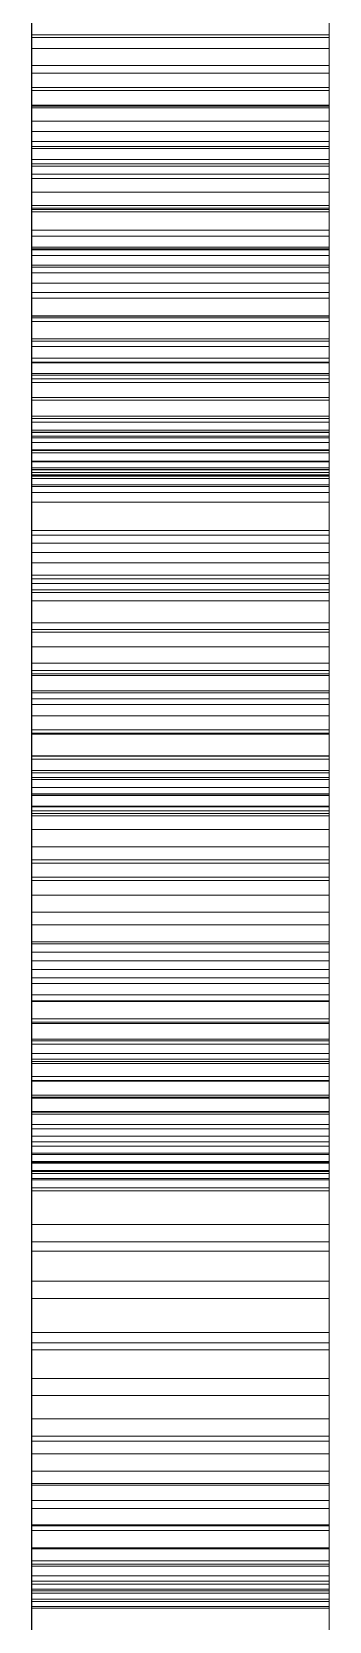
# Model space of a CAD drawing. Header units: millimetres. Extents: x 38 to 970, y 105 to 390.
# Drawn here: x 225 to 225.2, y 132.377 to 133.448 of the extents above; entities that cross this region are included whole.
import ezdxf

# ---------------------------------------------------------------- set-up
doc = ezdxf.new("R2010")
doc.units = ezdxf.units.MM
doc.linetypes.add('WP_HIDDEN', pattern=[2.3, 1.5, -0.8])
doc.layers.add('HIDDEN', color=7, linetype='WP_HIDDEN', lineweight=13)
doc.layers.add('VISIBLE', color=7, linetype='CONTINUOUS', lineweight=25)

msp = doc.modelspace()

# ---------------------------------------------------------------- linework, layer by layer
at = {"layer": 'HIDDEN', "ltscale": 1.428571}
for p, q in [((225, 133.43707), (225, 133.49986)), ((225.2, 133.49986), (225.2, 133.43707)), ((225, 133.42547), (225, 133.48826)), ((225, 133.48187), (225, 133.44615)), ((225.2, 133.48826), (225.2, 133.42547)), ((225.2, 133.44615), (225.2, 133.48187)), ((225, 133.17844), (225, 133.47069)), ((225, 133.46914), (225, 133.44441)), ((225.2, 133.47069), (225.2, 133.17844)), ((225.2, 133.44441), (225.2, 133.46914)), ((225, 133.41077), (225, 133.46029)), ((225, 133.45775), (225, 133.42028)), ((225, 133.42036), (225, 133.45418)), ((225, 133.4516), (225, 133.17844)), ((225.2, 133.46029), (225.2, 133.41077)), ((225.2, 133.42028), (225.2, 133.45775)), ((225.2, 133.45418), (225.2, 133.42036)), ((225.2, 133.17844), (225.2, 133.4516)), ((225, 133.44824), (225, 133.39805)), ((225, 133.44615), (225, 133.40868)), ((225, 133.44615), (225.2, 133.44615)), ((225, 133.44441), (225, 133.42036)), ((225, 133.44441), (225.2, 133.44441)), ((225.2, 133.39805), (225.2, 133.44824)), ((225.2, 133.40868), (225.2, 133.44615)), ((225.2, 133.42036), (225.2, 133.44441)), ((225, 133.37088), (225, 133.43707)), ((225, 133.43707), (225.2, 133.43707)), ((225.2, 133.43707), (225.2, 133.37088)), ((225, 133.35928), (225, 133.42547)), ((225, 133.42547), (225.2, 133.42547)), ((225, 133.42036), (225.2, 133.42036)), ((225, 133.38804), (225, 133.42036)), ((225, 133.42036), (225, 133.39701)), ((225, 133.42036), (225.2, 133.42036)), ((225, 133.42028), (225, 133.38107)), ((225, 133.42028), (225.2, 133.42028)), ((225.2, 133.42547), (225.2, 133.35928)), ((225.2, 133.42036), (225.2, 133.38804)), ((225.2, 133.39701), (225.2, 133.42036)), ((225.2, 133.38107), (225.2, 133.42028)), ((225, 133.36219), (225, 133.41077)), ((225, 133.41077), (225.2, 133.41077)), ((225, 133.40868), (225, 133.36947)), ((225, 133.40868), (225.2, 133.40868)), ((225.2, 133.41077), (225.2, 133.36219)), ((225.2, 133.36947), (225.2, 133.40868)), ((225, 133.39877), (225, 133.09035)), ((225, 132.56457), (225, 133.39877)), ((225, 133.39877), (225.2, 133.39877)), ((225, 133.39805), (225, 133.34928)), ((225, 133.39805), (225.2, 133.39805)), ((225, 133.39701), (225, 133.37435)), ((225, 133.39701), (225.2, 133.39701)), ((225.2, 133.39877), (225.2, 132.56457)), ((225.2, 133.09035), (225.2, 133.39877)), ((225.2, 133.34928), (225.2, 133.39805)), ((225.2, 133.37435), (225.2, 133.39701)), ((225, 133.38804), (225.2, 133.38804)), ((225, 133.35772), (225, 133.38804)), ((225.2, 133.38804), (225.2, 133.35772)), ((225, 133.38107), (225, 133.34011)), ((225, 133.38107), (225.2, 133.38107)), ((225.2, 133.34011), (225.2, 133.38107)), ((225, 133.37435), (225, 133.35238)), ((225, 133.37435), (225.2, 133.37435)), ((225, 133.3013), (225, 133.37088)), ((225, 133.37088), (225.2, 133.37088)), ((225, 133.36947), (225, 133.32851)), ((225, 133.36947), (225.2, 133.36947)), ((225.2, 133.35238), (225.2, 133.37435)), ((225.2, 133.37088), (225.2, 133.3013)), ((225.2, 133.32851), (225.2, 133.36947)), ((225, 133.31453), (225, 133.36219)), ((225, 133.36219), (225.2, 133.36219)), ((225, 133.28969), (225, 133.35928)), ((225, 133.35928), (225.2, 133.35928)), ((225, 133.35772), (225.2, 133.35772)), ((225, 133.3294), (225, 133.35772)), ((225.2, 133.36219), (225.2, 133.31453)), ((225.2, 133.35928), (225.2, 133.28969)), ((225.2, 133.35772), (225.2, 133.3294)), ((225, 133.35238), (225, 133.33111)), ((225, 133.35238), (225.2, 133.35238)), ((225, 133.34928), (225, 133.30195)), ((225, 133.34928), (225.2, 133.34928)), ((225.2, 133.33111), (225.2, 133.35238)), ((225.2, 133.30195), (225.2, 133.34928)), ((225, 133.34011), (225, 133.29741)), ((225, 133.34011), (225.2, 133.34011)), ((225.2, 133.29741), (225.2, 133.34011)), ((225, 133.33111), (225, 133.31053)), ((225, 133.33111), (225.2, 133.33111)), ((225, 133.3294), (225.2, 133.3294)), ((225, 133.30309), (225, 133.3294)), ((225, 133.32851), (225, 133.28581)), ((225, 133.32851), (225.2, 133.32851)), ((225, 133.32692), (225, 131.64176)), ((225, 132.62646), (225, 133.32692)), ((225, 133.32692), (225.2, 133.32692)), ((225.2, 133.31053), (225.2, 133.33111)), ((225.2, 133.3294), (225.2, 133.30309)), ((225.2, 133.28581), (225.2, 133.32851)), ((225.2, 133.32692), (225.2, 132.62646)), ((225.2, 131.64176), (225.2, 133.32692)), ((225, 133.26868), (225, 133.31453)), ((225, 133.31453), (225.2, 133.31453)), ((225, 133.31053), (225, 133.29092)), ((225, 133.31053), (225.2, 133.31053)), ((225.2, 133.31453), (225.2, 133.26868)), ((225.2, 133.29092), (225.2, 133.31053)), ((225, 133.30309), (225.2, 133.30309)), ((225, 133.27878), (225, 133.30309)), ((225, 133.30195), (225, 133.25671)), ((225, 133.30195), (225.2, 133.30195)), ((225, 133.22831), (225, 133.3013)), ((225, 133.3013), (225.2, 133.3013)), ((225.2, 133.30309), (225.2, 133.27878)), ((225.2, 133.25671), (225.2, 133.30195)), ((225.2, 133.3013), (225.2, 133.22831)), ((225, 133.29741), (225, 133.25296)), ((225, 133.29741), (225.2, 133.29741)), ((225, 133.29092), (225, 133.27259)), ((225, 133.29092), (225.2, 133.29092)), ((225, 133.21671), (225, 133.28969)), ((225, 133.28969), (225.2, 133.28969)), ((225.2, 133.25296), (225.2, 133.29741)), ((225.2, 133.27259), (225.2, 133.29092)), ((225.2, 133.28969), (225.2, 133.21671)), ((225, 133.28581), (225, 133.24136)), ((225, 133.28581), (225.2, 133.28581)), ((225, 133.27878), (225.2, 133.27878)), ((225, 133.25647), (225, 133.27878)), ((225.2, 133.24136), (225.2, 133.28581)), ((225.2, 133.27878), (225.2, 133.25647)), ((225, 133.27259), (225, 133.25551)), ((225, 133.27259), (225.2, 133.27259)), ((225, 133.22551), (225, 133.26868)), ((225, 133.26868), (225.2, 133.26868)), ((225.2, 133.25551), (225.2, 133.27259)), ((225.2, 133.26868), (225.2, 133.22551)), ((225, 133.25671), (225, 133.21425)), ((225, 133.25671), (225.2, 133.25671)), ((225, 133.25647), (225.2, 133.25647)), ((225, 133.23616), (225, 133.25647)), ((225, 133.25551), (225, 133.2397)), ((225, 133.25551), (225.2, 133.25551)), ((225, 133.25296), (225, 133.17816)), ((225, 133.25296), (225.2, 133.25296)), ((225.2, 133.21425), (225.2, 133.25671)), ((225.2, 133.25647), (225.2, 133.23616)), ((225.2, 133.2397), (225.2, 133.25551)), ((225.2, 133.17816), (225.2, 133.25296)), ((225, 133.24136), (225, 133.16656)), ((225, 133.24136), (225.2, 133.24136)), ((225, 133.2397), (225, 133.22516)), ((225, 133.2397), (225.2, 133.2397)), ((225, 133.23616), (225.2, 133.23616)), ((225, 133.21786), (225, 133.23616)), ((225.2, 133.16656), (225.2, 133.24136)), ((225.2, 133.22516), (225.2, 133.2397)), ((225.2, 133.23616), (225.2, 133.21786)), ((225, 133.15329), (225, 133.22831)), ((225, 133.22831), (225.2, 133.22831)), ((225, 133.18502), (225, 133.22551)), ((225, 133.22551), (225.2, 133.22551)), ((225, 133.22516), (225, 133.21188)), ((225, 133.22516), (225.2, 133.22516)), ((225.2, 133.22831), (225.2, 133.15329)), ((225.2, 133.22551), (225.2, 133.18502)), ((225.2, 133.21188), (225.2, 133.22516)), ((225, 133.21786), (225.2, 133.21786)), ((225, 133.20164), (225, 133.21786)), ((225, 133.14169), (225, 133.21671)), ((225, 133.21671), (225.2, 133.21671)), ((225, 133.21425), (225, 133.17456)), ((225, 133.21425), (225.2, 133.21425)), ((225.2, 133.21786), (225.2, 133.20164)), ((225.2, 133.21671), (225.2, 133.14169)), ((225.2, 133.17456), (225.2, 133.21425)), ((225, 133.21188), (225, 133.19986)), ((225, 133.21188), (225.2, 133.21188)), ((225.2, 133.19986), (225.2, 133.21188)), ((225, 133.20164), (225.2, 133.20164)), ((225, 133.18758), (225, 133.20164)), ((225, 133.19986), (225, 133.18911)), ((225, 133.19986), (225.2, 133.19986)), ((225.2, 133.20164), (225.2, 133.18758)), ((225.2, 133.18911), (225.2, 133.19986)), ((225, 133.18911), (225, 133.17963)), ((225, 133.18911), (225.2, 133.18911)), ((225, 133.18758), (225.2, 133.18758)), ((225, 133.17568), (225, 133.18758)), ((225, 133.14721), (225, 133.18502)), ((225, 133.18502), (225.2, 133.18502)), ((225.2, 133.17963), (225.2, 133.18911)), ((225.2, 133.18758), (225.2, 133.17568)), ((225.2, 133.18502), (225.2, 133.14721)), ((225, 133.17963), (225, 133.17141)), ((225, 133.17963), (225.2, 133.17963)), ((225, 133.17844), (225.2, 133.17844)), ((225, 133.17816), (225, 133.14285)), ((225, 133.17816), (225.2, 133.17816)), ((225, 133.17568), (225.2, 133.17568)), ((225, 133.16595), (225, 133.17568)), ((225, 133.17456), (225, 133.13763)), ((225, 133.17456), (225.2, 133.17456)), ((225, 133.17141), (225, 133.16445)), ((225, 133.17141), (225.2, 133.17141)), ((225.2, 133.17141), (225.2, 133.17963)), ((225.2, 133.14285), (225.2, 133.17816)), ((225.2, 133.17568), (225.2, 133.16595)), ((225.2, 133.13763), (225.2, 133.17456)), ((225.2, 133.16445), (225.2, 133.17141)), ((225, 133.16656), (225, 133.13125)), ((225, 133.16656), (225.2, 133.16656)), ((225, 133.16595), (225.2, 133.16595)), ((225, 133.15838), (225, 133.16595)), ((225, 133.16445), (225, 133.15876)), ((225, 133.16445), (225.2, 133.16445)), ((225.2, 133.13125), (225.2, 133.16656)), ((225.2, 133.16595), (225.2, 133.15838)), ((225.2, 133.15876), (225.2, 133.16445)), ((225, 133.15876), (225, 133.15434)), ((225, 133.15876), (225.2, 133.15876)), ((225, 133.15838), (225.2, 133.15838)), ((225, 133.15297), (225, 133.15838)), ((225, 133.15434), (225, 133.15117)), ((225, 133.15434), (225.2, 133.15434)), ((225, 133.08197), (225, 133.15329)), ((225, 133.15329), (225.2, 133.15329)), ((225, 133.15297), (225.2, 133.15297)), ((225, 133.14973), (225, 133.15297)), ((225, 133.15117), (225, 133.14928)), ((225, 133.15117), (225.2, 133.15117)), ((225, 133.14973), (225.2, 133.14973)), ((225, 133.14864), (225, 133.14973)), ((225.2, 133.15434), (225.2, 133.15876)), ((225.2, 133.15838), (225.2, 133.15297)), ((225.2, 133.15117), (225.2, 133.15434)), ((225.2, 133.15329), (225.2, 133.08197)), ((225.2, 133.15297), (225.2, 133.14973)), ((225.2, 133.14928), (225.2, 133.15117)), ((225.2, 133.14973), (225.2, 133.14864)), ((225, 133.14928), (225, 133.14864)), ((225, 133.14928), (225.2, 133.14928)), ((225, 133.14864), (225.2, 133.14864)), ((225, 133.11209), (225, 133.14721)), ((225, 133.14721), (225.2, 133.14721)), ((225, 133.14285), (225, 133.10894)), ((225, 133.14285), (225.2, 133.14285)), ((225, 133.07037), (225, 133.14169)), ((225, 133.14169), (225.2, 133.14169)), ((225.2, 133.14864), (225.2, 133.14928)), ((225.2, 133.14721), (225.2, 133.11209)), ((225.2, 133.10894), (225.2, 133.14285)), ((225.2, 133.14169), (225.2, 133.07037)), ((225, 133.13763), (225, 133.10348)), ((225, 133.13763), (225.2, 133.13763)), ((225, 133.13125), (225, 133.09733)), ((225, 133.13125), (225.2, 133.13125)), ((225.2, 133.10348), (225.2, 133.13763)), ((225.2, 133.09733), (225.2, 133.13125)), ((225, 133.07964), (225, 133.11209)), ((225, 133.11209), (225.2, 133.11209)), ((225, 133.10894), (225, 133.07641)), ((225, 133.10894), (225.2, 133.10894)), ((225.2, 133.11209), (225.2, 133.07964)), ((225.2, 133.07641), (225.2, 133.10894)), ((225, 133.10348), (225, 133.0721)), ((225, 133.10348), (225.2, 133.10348)), ((225, 133.09733), (225, 133.06481)), ((225, 133.09733), (225.2, 133.09733)), ((225.2, 133.0721), (225.2, 133.10348)), ((225.2, 133.06481), (225.2, 133.09733)), ((225, 133.09035), (225, 132.5308)), ((225, 133.09035), (225.2, 133.09035)), ((225.2, 132.5308), (225.2, 133.09035)), ((225, 133.01434), (225, 133.08197)), ((225, 133.08197), (225.2, 133.08197)), ((225, 133.04988), (225, 133.07964)), ((225, 133.07964), (225.2, 133.07964)), ((225, 133.07641), (225, 133.04528)), ((225, 133.07641), (225.2, 133.07641)), ((225.2, 133.08197), (225.2, 133.01434)), ((225.2, 133.07964), (225.2, 133.04988)), ((225.2, 133.04528), (225.2, 133.07641)), ((225, 133.0721), (225, 133.04349)), ((225, 133.0721), (225.2, 133.0721)), ((225, 133.00274), (225, 133.07037)), ((225, 133.07037), (225.2, 133.07037)), ((225, 133.06481), (225, 133.03368)), ((225, 133.06481), (225.2, 133.06481)), ((225.2, 133.04349), (225.2, 133.0721)), ((225.2, 133.07037), (225.2, 133.00274)), ((225.2, 133.03368), (225.2, 133.06481)), ((225, 133.0228), (225, 133.04988)), ((225, 133.04988), (225.2, 133.04988)), ((225, 133.04528), (225, 133.01555)), ((225, 133.04528), (225.2, 133.04528)), ((225, 133.04349), (225, 133.01765)), ((225, 133.04349), (225.2, 133.04349)), ((225.2, 133.04988), (225.2, 133.0228)), ((225.2, 133.01555), (225.2, 133.04528)), ((225.2, 133.01765), (225.2, 133.04349)), ((225, 133.03368), (225, 133.00395)), ((225, 133.03368), (225.2, 133.03368)), ((225.2, 133.00395), (225.2, 133.03368)), ((225, 132.99867), (225, 133.0228)), ((225, 133.0228), (225.2, 133.0228)), ((225.2, 133.0228), (225.2, 132.99867)), ((225, 133.01765), (225, 132.99473)), ((225, 133.01765), (225.2, 133.01765)), ((225, 133.01555), (225, 132.98721)), ((225, 133.01555), (225.2, 133.01555)), ((225, 132.95041), (225, 133.01434)), ((225, 133.01434), (225.2, 133.01434)), ((225.2, 132.99473), (225.2, 133.01765)), ((225.2, 132.98721), (225.2, 133.01555)), ((225.2, 133.01434), (225.2, 132.95041)), ((225, 133.00395), (225, 132.97561)), ((225, 133.00395), (225.2, 133.00395)), ((225, 132.93881), (225, 133.00274)), ((225, 133.00274), (225.2, 133.00274)), ((225.2, 132.97561), (225.2, 133.00395)), ((225.2, 133.00274), (225.2, 132.93881)), ((225, 132.97775), (225, 132.99867)), ((225, 132.99867), (225.2, 132.99867)), ((225, 132.99473), (225, 132.97486)), ((225, 132.99473), (225.2, 132.99473)), ((225.2, 132.99867), (225.2, 132.97775)), ((225.2, 132.97486), (225.2, 132.99473)), ((225, 132.98721), (225, 132.96026)), ((225, 132.98721), (225.2, 132.98721)), ((225.2, 132.96026), (225.2, 132.98721)), ((225, 132.96006), (225, 132.97775)), ((225, 132.97775), (225.2, 132.97775)), ((225, 132.97561), (225, 132.94866)), ((225, 132.97561), (225.2, 132.97561)), ((225, 132.97486), (225, 132.95804)), ((225, 132.97486), (225.2, 132.97486)), ((225.2, 132.97775), (225.2, 132.96006)), ((225.2, 132.94866), (225.2, 132.97561)), ((225.2, 132.95804), (225.2, 132.97486)), ((225, 132.96026), (225, 132.9347)), ((225, 132.96026), (225.2, 132.96026)), ((225, 132.94558), (225, 132.96006)), ((225, 132.96006), (225.2, 132.96006)), ((225, 132.95804), (225, 132.94429)), ((225, 132.95804), (225.2, 132.95804)), ((225.2, 132.9347), (225.2, 132.96026)), ((225.2, 132.96006), (225.2, 132.94558)), ((225.2, 132.94429), (225.2, 132.95804)), ((225, 132.89017), (225, 132.95041)), ((225, 132.95041), (225.2, 132.95041)), ((225, 132.94866), (225, 132.9231)), ((225, 132.94866), (225.2, 132.94866)), ((225.2, 132.95041), (225.2, 132.89017)), ((225.2, 132.9231), (225.2, 132.94866)), ((225, 132.93431), (225, 132.94558)), ((225, 132.94558), (225.2, 132.94558)), ((225, 132.94429), (225, 132.93359)), ((225, 132.94429), (225.2, 132.94429)), ((225, 132.87856), (225, 132.93881)), ((225, 132.93881), (225.2, 132.93881)), ((225.2, 132.94558), (225.2, 132.93431)), ((225.2, 132.93359), (225.2, 132.94429)), ((225.2, 132.93881), (225.2, 132.87856)), ((225, 132.9347), (225, 132.91054)), ((225, 132.9347), (225.2, 132.9347)), ((225, 132.92627), (225, 132.93431)), ((225, 132.93431), (225.2, 132.93431)), ((225, 132.93359), (225, 132.92595)), ((225, 132.93359), (225.2, 132.93359)), ((225, 132.92144), (225, 132.92627)), ((225, 132.92627), (225.2, 132.92627)), ((225, 132.92595), (225, 132.92136)), ((225, 132.92595), (225.2, 132.92595)), ((225.2, 132.91054), (225.2, 132.9347)), ((225.2, 132.93431), (225.2, 132.92627)), ((225.2, 132.92595), (225.2, 132.93359)), ((225.2, 132.92627), (225.2, 132.92144)), ((225.2, 132.92136), (225.2, 132.92595)), ((225, 132.9231), (225, 132.89894)), ((225, 132.9231), (225.2, 132.9231)), ((225, 132.91984), (225, 132.92144)), ((225, 132.92144), (225.2, 132.92144)), ((225, 132.92136), (225, 132.91984)), ((225, 132.92136), (225.2, 132.92136)), ((225, 132.91984), (225.2, 132.91984)), ((225.2, 132.89894), (225.2, 132.9231)), ((225.2, 132.92144), (225.2, 132.91984)), ((225.2, 132.91984), (225.2, 132.92136)), ((225, 132.91054), (225, 132.88778)), ((225, 132.91054), (225.2, 132.91054)), ((225.2, 132.88778), (225.2, 132.91054)), ((225, 132.89894), (225, 132.87617)), ((225, 132.89894), (225.2, 132.89894)), ((225.2, 132.87617), (225.2, 132.89894)), ((225, 132.83362), (225, 132.89017)), ((225, 132.89017), (225.2, 132.89017)), ((225, 132.88778), (225, 132.8664)), ((225, 132.88778), (225.2, 132.88778)), ((225.2, 132.89017), (225.2, 132.83362)), ((225.2, 132.8664), (225.2, 132.88778)), ((225, 132.82202), (225, 132.87856)), ((225, 132.87856), (225.2, 132.87856)), ((225, 132.87617), (225, 132.8548)), ((225, 132.87617), (225.2, 132.87617)), ((225.2, 132.87856), (225.2, 132.82202)), ((225.2, 132.8548), (225.2, 132.87617)), ((225, 132.8664), (225, 132.84642)), ((225, 132.8664), (225.2, 132.8664)), ((225.2, 132.84642), (225.2, 132.8664)), ((225, 132.8548), (225, 132.83482)), ((225, 132.8548), (225.2, 132.8548)), ((225.2, 132.83482), (225.2, 132.8548)), ((225, 132.84642), (225, 132.82783)), ((225, 132.84642), (225.2, 132.84642)), ((225.2, 132.82783), (225.2, 132.84642)), ((225, 132.83482), (225, 132.81623)), ((225, 132.83482), (225.2, 132.83482)), ((225, 132.80673), (225, 132.83362)), ((225, 132.83362), (225.2, 132.83362)), ((225.2, 132.81623), (225.2, 132.83482)), ((225.2, 132.83362), (225.2, 132.80673)), ((225, 132.82783), (225, 132.81064)), ((225, 132.82783), (225.2, 132.82783)), ((225, 132.79513), (225, 132.82202)), ((225, 132.82202), (225.2, 132.82202)), ((225.2, 132.81064), (225.2, 132.82783)), ((225.2, 132.82202), (225.2, 132.79513)), ((225, 132.81623), (225, 132.79904)), ((225, 132.81623), (225.2, 132.81623)), ((225, 132.81064), (225, 132.79466)), ((225, 132.81064), (225.2, 132.81064)), ((225.2, 132.79904), (225.2, 132.81623)), ((225.2, 132.79466), (225.2, 132.81064)), ((225, 132.78076), (225, 132.80673)), ((225, 132.80673), (225.2, 132.80673)), ((225, 132.79904), (225, 132.78306)), ((225, 132.79904), (225.2, 132.79904)), ((225.2, 132.80673), (225.2, 132.78076)), ((225.2, 132.78306), (225.2, 132.79904)), ((225, 132.76916), (225, 132.79513)), ((225, 132.79513), (225.2, 132.79513)), ((225, 132.79466), (225, 132.77971)), ((225, 132.79466), (225.2, 132.79466)), ((225.2, 132.79513), (225.2, 132.76916)), ((225.2, 132.77971), (225.2, 132.79466)), ((225, 132.78306), (225, 132.76811)), ((225, 132.78306), (225.2, 132.78306)), ((225, 132.75572), (225, 132.78076)), ((225, 132.78076), (225.2, 132.78076)), ((225, 132.77971), (225, 132.76579)), ((225, 132.77971), (225.2, 132.77971)), ((225.2, 132.76811), (225.2, 132.78306)), ((225.2, 132.78076), (225.2, 132.75572)), ((225.2, 132.76579), (225.2, 132.77971)), ((225, 132.74412), (225, 132.76916)), ((225, 132.76916), (225.2, 132.76916)), ((225, 132.76811), (225, 132.75419)), ((225, 132.76811), (225.2, 132.76811)), ((225, 132.76579), (225, 132.7529)), ((225, 132.76579), (225.2, 132.76579)), ((225.2, 132.76916), (225.2, 132.74412)), ((225.2, 132.75419), (225.2, 132.76811)), ((225.2, 132.7529), (225.2, 132.76579)), ((225, 132.75967), (225, 131.43029)), ((225, 132.20709), (225, 132.75967)), ((225, 132.75967), (225.2, 132.75967)), ((225, 132.7316), (225, 132.75572)), ((225, 132.75572), (225.2, 132.75572)), ((225, 132.75419), (225, 132.7413)), ((225, 132.75419), (225.2, 132.75419)), ((225.2, 132.75967), (225.2, 132.20709)), ((225.2, 131.43029), (225.2, 132.75967)), ((225.2, 132.75572), (225.2, 132.7316)), ((225.2, 132.7413), (225.2, 132.75419)), ((225, 132.7529), (225, 132.74105)), ((225, 132.7529), (225.2, 132.7529)), ((225, 132.72), (225, 132.74412)), ((225, 132.74412), (225.2, 132.74412)), ((225.2, 132.74105), (225.2, 132.7529)), ((225.2, 132.74412), (225.2, 132.72)), ((225, 132.7413), (225, 132.72945)), ((225, 132.7413), (225.2, 132.7413)), ((225, 132.74105), (225, 132.73022)), ((225, 132.74105), (225.2, 132.74105)), ((225.2, 132.72945), (225.2, 132.7413)), ((225.2, 132.73022), (225.2, 132.74105)), ((225, 132.68611), (225, 132.7316)), ((225, 132.7316), (225.2, 132.7316)), ((225, 132.73022), (225, 132.72043)), ((225, 132.73022), (225.2, 132.73022)), ((225, 132.72945), (225, 132.71862)), ((225, 132.72945), (225.2, 132.72945)), ((225.2, 132.7316), (225.2, 132.68611)), ((225.2, 132.72043), (225.2, 132.73022)), ((225.2, 132.71862), (225.2, 132.72945)), ((225, 132.72043), (225, 132.71166)), ((225, 132.72043), (225.2, 132.72043)), ((225, 132.67451), (225, 132.72)), ((225, 132.72), (225.2, 132.72)), ((225, 132.71862), (225, 132.70882)), ((225, 132.71862), (225.2, 132.71862)), ((225, 132.71166), (225, 132.70393)), ((225, 132.71166), (225.2, 132.71166)), ((225.2, 132.71166), (225.2, 132.72043)), ((225.2, 132.72), (225.2, 132.67451)), ((225.2, 132.70882), (225.2, 132.71862)), ((225.2, 132.70393), (225.2, 132.71166)), ((225, 132.70882), (225, 132.70006)), ((225, 132.70882), (225.2, 132.70882)), ((225, 132.70393), (225, 132.69723)), ((225, 132.70393), (225.2, 132.70393)), ((225, 132.70006), (225, 132.69233)), ((225, 132.70006), (225.2, 132.70006)), ((225.2, 132.70006), (225.2, 132.70882)), ((225.2, 132.69723), (225.2, 132.70393)), ((225.2, 132.69233), (225.2, 132.70006)), ((225, 132.69723), (225, 132.69156)), ((225, 132.69723), (225.2, 132.69723)), ((225, 132.69233), (225, 132.68563)), ((225, 132.69233), (225.2, 132.69233)), ((225, 132.69156), (225, 132.68692)), ((225, 132.69156), (225.2, 132.69156)), ((225.2, 132.69156), (225.2, 132.69723)), ((225.2, 132.68563), (225.2, 132.69233)), ((225.2, 132.68692), (225.2, 132.69156)), ((225, 132.68692), (225, 132.68073)), ((225, 132.68692), (225.2, 132.68692)), ((225, 132.64427), (225, 132.68611)), ((225, 132.68611), (225.2, 132.68611)), ((225, 132.68563), (225, 132.67996)), ((225, 132.68563), (225.2, 132.68563)), ((225, 132.68073), (225, 132.67867)), ((225, 132.68073), (225.2, 132.68073)), ((225, 132.67996), (225, 132.67532)), ((225, 132.67996), (225.2, 132.67996)), ((225, 132.67867), (225, 132.39733)), ((225, 132.67867), (225.2, 132.67867)), ((225.2, 132.68073), (225.2, 132.68692)), ((225.2, 132.68611), (225.2, 132.64427)), ((225.2, 132.67996), (225.2, 132.68563)), ((225.2, 132.67867), (225.2, 132.68073)), ((225.2, 132.67532), (225.2, 132.67996)), ((225.2, 132.39733), (225.2, 132.67867)), ((225, 132.67532), (225, 132.66913)), ((225, 132.67532), (225.2, 132.67532)), ((225, 132.63267), (225, 132.67451)), ((225, 132.67451), (225.2, 132.67451)), ((225, 132.66913), (225, 132.66707)), ((225, 132.66913), (225.2, 132.66913)), ((225.2, 132.66913), (225.2, 132.67532)), ((225.2, 132.67451), (225.2, 132.63267)), ((225.2, 132.66707), (225.2, 132.66913)), ((225, 132.66707), (225, 132.38572)), ((225, 132.66707), (225.2, 132.66707)), ((225.2, 132.38572), (225.2, 132.66707)), ((225, 132.60608), (225, 132.64427)), ((225, 132.64427), (225.2, 132.64427)), ((225.2, 132.64427), (225.2, 132.60608)), ((225, 132.59448), (225, 132.63267)), ((225, 132.63267), (225.2, 132.63267)), ((225, 132.34512), (225, 132.62646)), ((225, 132.62646), (225.2, 132.62646)), ((225.2, 132.63267), (225.2, 132.59448)), ((225.2, 132.62646), (225.2, 132.34512)), ((225, 132.57153), (225, 132.60608)), ((225, 132.60608), (225.2, 132.60608)), ((225.2, 132.60608), (225.2, 132.57153)), ((225, 132.55993), (225, 132.59448)), ((225, 132.59448), (225.2, 132.59448)), ((225.2, 132.59448), (225.2, 132.55993)), ((225, 132.54064), (225, 132.57153)), ((225, 132.57153), (225.2, 132.57153)), ((225.2, 132.57153), (225.2, 132.54064)), ((225, 132.27231), (225, 132.56457)), ((225, 132.56457), (225.2, 132.56457)), ((225.2, 132.56457), (225.2, 132.27231)), ((225, 132.52904), (225, 132.55993)), ((225, 132.55993), (225.2, 132.55993)), ((225.2, 132.55993), (225.2, 132.52904)), ((225, 132.51339), (225, 132.54064)), ((225, 132.54064), (225.2, 132.54064)), ((225.2, 132.54064), (225.2, 132.51339)), ((225, 132.5308), (225, 132.49839)), ((225, 132.50179), (225, 132.52904)), ((225, 132.52904), (225.2, 132.52904)), ((225.2, 132.49839), (225.2, 132.5308)), ((225.2, 132.52904), (225.2, 132.50179)), ((225, 132.48979), (225, 132.51339)), ((225, 132.51339), (225.2, 132.51339)), ((225.2, 132.51339), (225.2, 132.48979)), ((225, 132.47819), (225, 132.50179)), ((225, 132.50179), (225.2, 132.50179)), ((225, 132.49839), (225, 132.46874)), ((225, 132.49839), (225.2, 132.49839)), ((225.2, 132.50179), (225.2, 132.47819)), ((225.2, 132.46874), (225.2, 132.49839)), ((225, 132.46984), (225, 132.48979)), ((225, 132.48979), (225.2, 132.48979)), ((225.2, 132.48979), (225.2, 132.46984)), ((225, 132.45824), (225, 132.47819)), ((225, 132.47819), (225.2, 132.47819)), ((225.2, 132.47819), (225.2, 132.45824)), ((225, 132.45284), (225, 132.46984)), ((225, 132.46984), (225.2, 132.46984)), ((225, 132.46874), (225, 132.44185)), ((225, 132.46874), (225.2, 132.46874)), ((225.2, 132.46984), (225.2, 132.45284)), ((225.2, 132.44185), (225.2, 132.46874)), ((225, 132.44124), (225, 132.45824)), ((225, 132.45824), (225.2, 132.45824)), ((225.2, 132.45824), (225.2, 132.44124)), ((225, 132.43811), (225, 132.45284)), ((225, 132.45284), (225.2, 132.45284)), ((225.2, 132.45284), (225.2, 132.43811)), ((225, 132.44185), (225, 132.41771)), ((225, 132.44185), (225.2, 132.44185)), ((225, 132.42651), (225, 132.44124)), ((225, 132.44124), (225.2, 132.44124)), ((225, 132.42565), (225, 132.43811)), ((225, 132.43811), (225.2, 132.43811)), ((225.2, 132.41771), (225.2, 132.44185)), ((225.2, 132.44124), (225.2, 132.42651)), ((225.2, 132.43811), (225.2, 132.42565)), ((225, 132.41405), (225, 132.42651)), ((225, 132.42651), (225.2, 132.42651)), ((225, 132.41545), (225, 132.42565)), ((225, 132.42565), (225.2, 132.42565)), ((225.2, 132.42651), (225.2, 132.41405)), ((225.2, 132.42565), (225.2, 132.41545)), ((225, 132.41771), (225, 132.39173)), ((225, 132.41771), (225.2, 132.41771)), ((225, 132.40752), (225, 132.41545)), ((225, 132.41545), (225.2, 132.41545)), ((225, 132.40385), (225, 132.41405)), ((225, 132.41405), (225.2, 132.41405)), ((225.2, 132.39173), (225.2, 132.41771)), ((225.2, 132.41545), (225.2, 132.40752)), ((225.2, 132.41405), (225.2, 132.40385)), ((225, 132.40186), (225, 132.40752)), ((225, 132.40752), (225.2, 132.40752)), ((225, 132.39592), (225, 132.40385)), ((225, 132.40385), (225.2, 132.40385)), ((225, 132.39846), (225, 132.40186)), ((225, 132.40186), (225.2, 132.40186)), ((225.2, 132.40752), (225.2, 132.40186)), ((225.2, 132.40385), (225.2, 132.39592)), ((225.2, 132.40186), (225.2, 132.39846)), ((225, 132.39733), (225, 132.39846)), ((225, 132.39846), (225.2, 132.39846)), ((225, 132.39733), (225.2, 132.39733)), ((225, 132.39026), (225, 132.39592)), ((225, 132.39592), (225.2, 132.39592)), ((225, 132.39173), (225, 132.36374)), ((225, 132.39173), (225.2, 132.39173)), ((225, 132.38686), (225, 132.39026)), ((225, 132.39026), (225.2, 132.39026)), ((225.2, 132.39846), (225.2, 132.39733)), ((225.2, 132.39592), (225.2, 132.39026)), ((225.2, 132.36374), (225.2, 132.39173)), ((225.2, 132.39026), (225.2, 132.38686)), ((225, 132.38572), (225, 132.38686)), ((225, 132.38686), (225.2, 132.38686)), ((225, 132.38572), (225.2, 132.38572)), ((225.2, 132.38686), (225.2, 132.38572))]:
    msp.add_line(p, q, dxfattribs=at)
at = {"layer": 'VISIBLE'}
msp.add_line((225, 106.42857), (225, 156.42857), dxfattribs=at)

doc.saveas('drawing.dxf')
